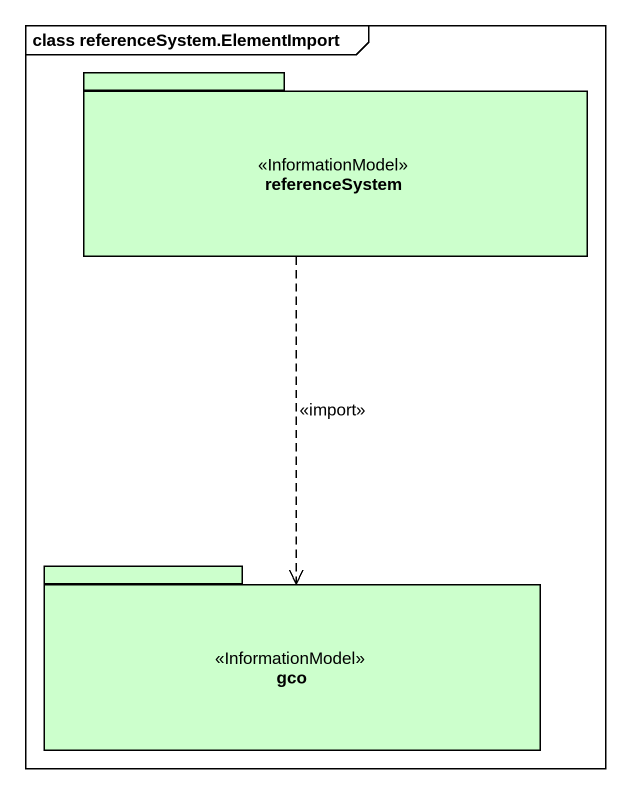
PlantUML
@startuml
mainframe class referenceSystem.ElementImport
package referenceSystem <<InformationModel>> #CCFFCC {
}
package gco <<InformationModel>> #CCFFCC {
}
referenceSystem ..> gco : <<import>>
@enduml
